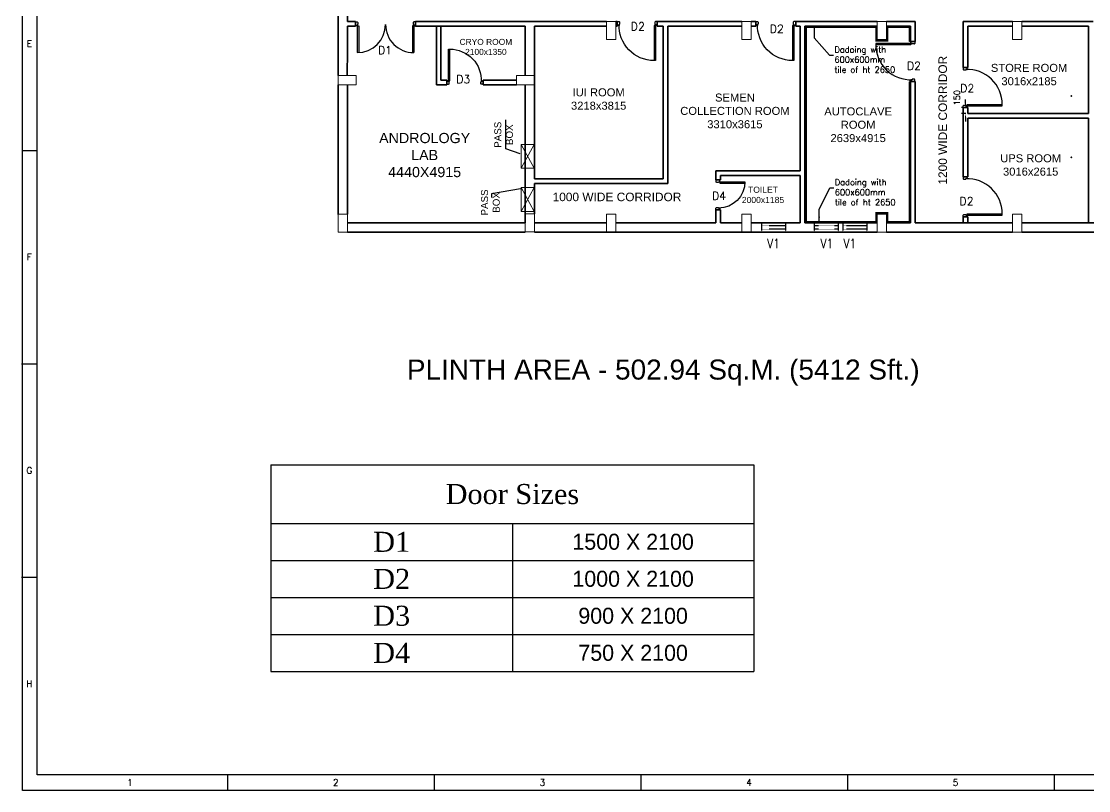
# Model space of a CAD drawing. Extents: x 2733443 to 3206532, y -1516114 to -1264405.
# Drawn here: x 2733443 to 2760105, y -1389320 to -1370105 of the extents above; entities that cross this region are included whole.
import ezdxf
from ezdxf.enums import TextEntityAlignment as Align

# ---------------------------------------------------------------- set-up
doc = ezdxf.new("R2010")
doc.units = 0
doc.header["$MEASUREMENT"] = 0
doc.linetypes.add('1', pattern=[0, 0, 0])
doc.linetypes.add('HIDDEN', pattern=[0.375, 0.25, -0.125])
doc.layers.get('0').update_dxf_attribs({"color": 250, "linetype": '1'})
for name, color, linetype, lineweight in [('Column', 162, 'Continuous', 13), ('WALL', 7, '1', 35), ('WIN', 151, 'Continuous', 9)]:
    doc.layers.add(name, color=color, linetype=linetype, lineweight=lineweight)
for name, color, linetype in [('DADO', 10, '1'), ('Dimensions', 10, '1'), ('DOOR', 40, 'Continuous'), ('TEXT', 5, '1'), ('TITLE', 7, 'Continuous'), ('V1', 7, 'Continuous')]:
    doc.layers.add(name, color=color, linetype=linetype)
doc.styles.add('ARIAL', font='arial.ttf')
doc.styles.add('ROMANS', font='romans.shx')
doc.dimstyles.new('Measurements', dxfattribs={"dimscale": 0, "dimtxt": 150, "dimasz": 100, "dimexe": 100, "dimexo": 50, "dimgap": 25, "dimtad": 0, "dimdec": 0, "dimzin": 0, "dimdsep": 46, "dimtxsty": 'ROMANS', "dimcen": 10, "dimdle": 100, "dimclrd": 256, "dimclre": 256, "dimclrt": 5, "dimadec": 0, "dimazin": 0, "dimtfac": 1, "dimtdec": 0, "dimtofl": 0, "dimtmove": 1, "dimatfit": 3, "dimfxl": 1, "dimfrac": 2, "dimtolj": 1, "dimtzin": 0, "dimarcsym": 0})
doc.dimstyles.new('TEXT', dxfattribs={"dimscale": 0, "dimtxt": 500, "dimasz": 100, "dimexe": 75, "dimexo": 100, "dimgap": 50, "dimtad": 0, "dimdec": 0, "dimzin": 0, "dimdsep": 46, "dimtxsty": 'ARIAL', "dimblk": 'OBLIQUE', "dimcen": 0.09, "dimdle": 100, "dimclrd": 256, "dimclre": 256, "dimclrt": 6, "dimadec": 0, "dimazin": 0, "dimtfac": 1, "dimtdec": 0, "dimtofl": 0, "dimtmove": 2, "dimatfit": 3, "dimfxl": 1, "dimfrac": 2, "dimtolj": 1, "dimtzin": 0, "dimarcsym": 0})

# ---------------------------------------------------------------- blocks, each defined once
blk = doc.blocks.new('_Oblique')
at = {"color": 0, "linetype": 'ByBlock', "lineweight": -2}
blk.add_line((-0.5, -0.5), (0.5, 0.5), dxfattribs=at)
blk = doc.blocks.new('A$C1BA14061')
at = {"layer": 'TITLE', "color": 7}
for p, q in [((0, -140464), (0, 0)), ((203982, -140464), (0, -140464))]:
    blk.add_line(p, q, dxfattribs=at)
at = {"layer": 'TITLE'}
for p, q in [((1204, -139174), (1204, -1290)), ((202692, -139174), (1204, -139174))]:
    blk.add_line(p, q, dxfattribs=at)
at = {"layer": 'TITLE', "color": 0}
for p, q in [((0, -87790), (1204, -87790)), ((-86, -105348), (1204, -105348)), ((-86, -122906), (1204, -122906)), ((16920, -140464), (16920, -139174)), ((33925, -140464), (33925, -139174)), ((50931, -140464), (50931, -139174)), ((67937, -140464), (67937, -139174)), ((84942, -140464), (84942, -139174))]:
    blk.add_line(p, q, dxfattribs=at)
at = {"layer": 'TITLE', "color": 0, "style": 'ROMANS', "width": 1}
for s, p in [('E', (573, -78997)), ('F', (573, -96555)), ('G', (573, -114113)), ('H', (573, -131671)), ('1', (8852, -139799)), ('2', (25785, -139799)), ('3', (42791, -139799)), ('4', (59796, -139799)), ('5', (76802, -139799))]:
    blk.add_text(s, height=535, dxfattribs=at).set_placement(p, align=Align.MIDDLE)
blk = doc.blocks.new('A$C19B8274B')
at = {"layer": 'DOOR'}
for p, q in [((-45, 925), (-80, 925)), ((-80, 50), (-80, 925)), ((-45, 50), (-45, 925)), ((-45, 50), (-80, 50)), ((-955, -50), (-955, -47.5)), ((-940, -35), (-942.5, -35)), ((-60, -35), (-57.5, -35)), ((-45, -50), (-45, -47.5))]:
    blk.add_line(p, q, dxfattribs=at)
for points in [[(-940, 15), (-955, 15), (-955, 50), (-1000, 50), (-1000, -50), (-955, -50)], [(-940, -35), (-940, 15)], [(-60, 15), (-45, 15), (-45, 50), (0, 50), (0, -50), (-45, -50)], [(-60, -35), (-60, 15)]]:
    blk.add_lwpolyline(points, dxfattribs=at)
at = {"layer": 'DOOR', "color": 145}
blk.add_arc((-80, 50), 875, 90, 182.29244, dxfattribs=at)
at = {"layer": 'DOOR'}
for centre, start, end in [((-955, -35), 270, 0), ((-45, -35), 180, 270)]:
    blk.add_arc(centre, 12.5, start, end, dxfattribs=at)
blk = doc.blocks.new('750')
at = {"layer": 'DOOR'}
for p, q in [((-50, 705), (-47.5, 705)), ((-35, 690), (-35, 692.5)), ((-50, 45), (-47.5, 45)), ((-35, 60), (-35, 57.5)), ((50, 45), (50, 80)), ((50, 80), (675, 80)), ((50, 45), (675, 45)), ((675, 45), (675, 80))]:
    blk.add_line(p, q, dxfattribs=at)
for points in [[(15, 690), (15, 705), (50, 705), (50, 750), (-50, 750), (-50, 705)], [(-35, 690), (15, 690)], [(15, 60), (15, 45), (50, 45), (50, 0), (-50, 0), (-50, 45)], [(-35, 60), (15, 60)]]:
    blk.add_lwpolyline(points, dxfattribs=at)
for centre, start, end in [((-35, 705), 180, 270), ((-35, 45), 90, 180)]:
    blk.add_arc(centre, 12.5, start, end, dxfattribs=at)
at = {"layer": 'DOOR', "color": 145}
blk.add_arc((15, 45), 660, 0, 90, dxfattribs=at)
blk = doc.blocks.new('ddoor')
at = {"layer": 'DOOR', "lineweight": 25}
for p, q in [((50, 0), (-50, 0)), ((-50, 0), (-50, -45)), ((50, -45), (50, 0)), ((-50, -45), (-47, -45)), ((-35, -60), (-35, -57)), ((-35, -60), (15, -60)), ((15, -60), (15, -45)), ((15, -45), (50, -45)), ((50, -45), (720, -45)), ((50, -45), (50, -80)), ((50, -80), (720, -80)), ((-50, -1500), (-50, -1455)), ((-50, -1455), (-47, -1455)), ((50, -1500), (-50, -1500)), ((50, -1500), (-50, -1500)), ((-35, -1440), (-35, -1442)), ((-35, -1440), (15, -1440)), ((15, -1440), (15, -1455)), ((15, -1455), (50, -1455)), ((50, -1420), (720, -1420)), ((50, -1455), (50, -1420)), ((50, -1455), (720, -1455)), ((50, -1455), (50, -1500))]:
    blk.add_line(p, q, dxfattribs=at)
for centre, start, end in [((-35, -45), 180, 270), ((-35, -1455), 90, 180)]:
    blk.add_arc(centre, 12.5, start, end, dxfattribs=at)
at = {"layer": 'DOOR', "color": 146, "lineweight": 25, "true_color": 0x105689}
for centre, start, end in [((15, -45), 270, 0), ((15, -1455), 0, 90)]:
    blk.add_arc(centre, 705, start, end, dxfattribs=at)
blk = doc.blocks.new('*T160')
at = {"color": 0, "lineweight": -2}
for p, q in [((0, 0), (12063, 0)), ((0, 0), (0, -1458)), ((12063, 0), (12063, -1458)), ((0, -1458), (12063, -1458)), ((0, -1458), (0, -2382)), ((6032, -1458), (6032, -2382)), ((12063, -1458), (12063, -2382)), ((0, -2382), (12063, -2382)), ((0, -2382), (0, -3307)), ((6032, -2382), (6032, -3307)), ((12063, -2382), (12063, -3307)), ((0, -3307), (12063, -3307)), ((0, -3307), (0, -4231)), ((6032, -3307), (6032, -4231)), ((12063, -3307), (12063, -4231)), ((0, -4231), (12063, -4231)), ((0, -4231), (0, -5156)), ((6032, -4231), (6032, -5156)), ((12063, -4231), (12063, -5156)), ((0, -5156), (12063, -5156))]:
    blk.add_line(p, q, dxfattribs=at)
at = {"color": 0, "attachment_point": 5}
for s, insert, char_height, width in [('{\\fTimes New Roman Greek|b0|i0|c0|p18;Door Sizes}', (6032, -729), 500, 12063.06), ('{\\fTimes New Roman Greek|b0|i0|c0|p18;D1}', (3016, -1920), 500, 6031.47), ('1500 X 2100', (9047, -1920), 400, 6031.47), ('{\\fTimes New Roman Greek|b0|i0|c0|p18;D2}', (3016, -2845), 500, 6031.47), ('1000 X 2100', (9047, -2845), 400, 6031.47), ('{\\fTimes New Roman Greek|b0|i0|c0|p18;D3}', (3016, -3769), 500, 6031.47), ('900 X 2100', (9047, -3769), 400, 6031.47), ('{\\fTimes New Roman Greek|b0|i0|c0|p18;D4}', (3016, -4694), 500, 6031.47), ('750 X 2100', (9047, -4694), 400, 6031.47)]:
    blk.add_mtext(s, dxfattribs=dict(at, insert=insert, char_height=char_height, width=width))
blk = doc.blocks.new('*D186')
at = {"layer": 'Defpoints', "color": 0, "transparency": 16777216}
for p in [(2757086, -1372260), (2757029, -1372410), (2757086, -1372410)]:
    blk.add_point(p, dxfattribs=at)
at = {"layer": 'Dimensions', "lineweight": -2, "transparency": 16777216}
for p, q in [((2757029, -1372160), (2757029, -1372060)), ((2757036, -1372260), (2756929, -1372260)), ((2757036, -1372410), (2756929, -1372410)), ((2757029, -1372510), (2757029, -1372610))]:
    blk.add_line(p, q, dxfattribs=at)
at = {"layer": 'Dimensions', "transparency": 16777216}
for points in [[(2757012, -1372160), (2757046, -1372160), (2757029, -1372260)], [(2757046, -1372510), (2757012, -1372510), (2757029, -1372410)]]:
    blk.add_solid(points, dxfattribs=at)
at = {"layer": 'Dimensions', "color": 5, "transparency": 16777216, "insert": (2756816, -1372014), "char_height": 150, "attachment_point": 5, "rotation": 90, "style": 'ROMANS'}
blk.add_mtext('\\A1;150', dxfattribs=at)

msp = doc.modelspace()

# ---------------------------------------------------------------- linework, layer by layer
at = {"layer": 'Column'}
for points in [[(2748060.3848, -1370109.7761), (2748290.3848, -1370109.7761), (2748290.3848, -1370559.7761), (2748060.3848, -1370559.7761)], [(2751442.0515, -1370109.7761), (2751672.0515, -1370109.7761), (2751672.0515, -1370559.7761), (2751442.0515, -1370559.7761)], [(2754823.7181, -1370109.7761), (2755053.7181, -1370109.7761), (2755053.7181, -1370559.7761), (2754823.7181, -1370559.7761)], [(2758205.3848, -1370109.7761), (2758435.3848, -1370109.7761), (2758435.3848, -1370559.7761), (2758205.3848, -1370559.7761)], [(2741810.4689, -1371459.7761), (2741810.4689, -1371689.7761), (2741360.4689, -1371689.7761), (2741360.4689, -1371459.7761)], [(2746260.3848, -1371459.7761), (2746260.3848, -1371689.7761), (2745810.3848, -1371689.7761), (2745810.3848, -1371459.7761)], [(2741360.4689, -1374919.7761), (2741590.4689, -1374919.7761), (2741590.4689, -1375369.7761), (2741360.4689, -1375369.7761)], [(2746030.3848, -1374914.7761), (2746260.3848, -1374914.7761), (2746260.3848, -1375364.7761), (2746030.3848, -1375364.7761)], [(2748060.3848, -1374919.7761), (2748290.3848, -1374919.7761), (2748290.3848, -1375369.7761), (2748060.3848, -1375369.7761)], [(2751442.0515, -1374919.7761), (2751672.0515, -1374919.7761), (2751672.0515, -1375369.7761), (2751442.0515, -1375369.7761)], [(2754823.7181, -1374919.7761), (2755053.7181, -1374919.7761), (2755053.7181, -1375369.7761), (2754823.7181, -1375369.7761)], [(2758435.3848, -1374919.7761), (2758205.3848, -1374919.7761), (2758205.3848, -1375369.7761), (2758435.3848, -1375369.7761)]]:
    msp.add_lwpolyline(points, close=True, dxfattribs=at)
at = {"layer": 'DADO', "color": 240, "true_color": 0xed1f24}
for p, q in [((2753017.0515, -1370224.7761), (2753042.0515, -1370224.7761)), ((2753042.0515, -1370224.7761), (2753042.0515, -1370249.7761)), ((2754823.7181, -1370224.7761), (2754798.7181, -1370224.7761)), ((2754798.7181, -1370224.7761), (2754798.7181, -1370249.7761)), ((2755053.7181, -1370224.7761), (2755078.7181, -1370224.7761)), ((2755078.7181, -1370224.7761), (2755078.7181, -1370249.7761)), ((2755655.7181, -1370249.7761), (2755630.7181, -1370249.7761)), ((2755655.7181, -1370224.7761), (2755655.7181, -1370249.7761)), ((2754823.7181, -1370559.7761), (2754798.7181, -1370559.7761)), ((2755053.7181, -1370559.7761), (2755053.7181, -1370584.7761)), ((2755655.7181, -1370609.7761), (2755630.7181, -1370609.7761)), ((2755655.7181, -1371609.7761), (2755630.7181, -1371609.7761)), ((2754823.7181, -1374919.7761), (2754823.7181, -1374894.7761)), ((2755053.7181, -1374919.7761), (2755078.7181, -1374919.7761)), ((2753017.0515, -1375139.7761), (2753042.0515, -1375139.7761)), ((2753042.0515, -1375139.7761), (2753042.0515, -1375114.7761)), ((2754798.7181, -1375139.7761), (2754798.7181, -1375114.7761)), ((2754823.7181, -1375139.7761), (2754798.7181, -1375139.7761)), ((2755053.7181, -1375139.7761), (2755078.7181, -1375139.7761)), ((2755078.7181, -1375139.7761), (2755078.7181, -1375114.7761)), ((2755630.7181, -1375139.7761), (2755630.7181, -1375114.7761)), ((2755655.7181, -1375139.7761), (2755630.7181, -1375139.7761))]:
    msp.add_line(p, q, dxfattribs=at)
at = {"layer": 'DADO', "color": 1, "const_width": 50}
msp.add_lwpolyline([(2755630.7181, -1370609.7761), (2755630.7181, -1370249.7761), (2755078.7181, -1370249.7761), (2755078.7181, -1370584.7761), (2754798.7181, -1370584.7761), (2754798.7181, -1370249.7761), (2753042.0515, -1370249.7761), (2753042.0515, -1375114.7761), (2754798.7181, -1375114.7761), (2754798.7181, -1374894.7761), (2755078.7181, -1374894.7761), (2755078.7181, -1375114.7761), (2755630.7181, -1375114.7761), (2755630.7181, -1371609.7761)], dxfattribs=at)
at = {"layer": 'V1', "linetype": 'HIDDEN', "ltscale": 0.5}
for p, q in [((2752533.2403, -1375139.7761), (2751933.2403, -1375139.7761)), ((2751933.2403, -1375139.7761), (2751933.2403, -1375369.7761)), ((2752533.2403, -1375214.7761), (2751933.2403, -1375214.7761)), ((2752533.2403, -1375139.7761), (2752533.2403, -1375369.7761)), ((2753848.3229, -1375139.7761), (2753248.3229, -1375139.7761)), ((2753248.3229, -1375139.7761), (2753248.3229, -1375369.7761)), ((2753848.3229, -1375214.7761), (2753248.3229, -1375214.7761)), ((2753848.3229, -1375139.7761), (2753848.3229, -1375369.7761)), ((2754565.9222, -1375139.7761), (2753965.9222, -1375139.7761)), ((2753965.9222, -1375139.7761), (2753965.9222, -1375369.7761)), ((2754565.9222, -1375214.7761), (2753965.9222, -1375214.7761)), ((2754565.9222, -1375139.7761), (2754565.9222, -1375369.7761)), ((2752533.2403, -1375294.7761), (2751933.2403, -1375294.7761)), ((2752533.2403, -1375369.7761), (2751933.2403, -1375369.7761)), ((2753848.3229, -1375294.7761), (2753248.3229, -1375294.7761)), ((2753848.3229, -1375369.7761), (2753248.3229, -1375369.7761)), ((2754565.9222, -1375294.7761), (2753965.9222, -1375294.7761)), ((2754565.9222, -1375369.7761), (2753965.9222, -1375369.7761))]:
    msp.add_line(p, q, dxfattribs=at)
at = {"layer": 'WALL'}
for p, q in [((2741360.4689, -1368124.7761), (2741360.4689, -1371459.7761)), ((2741590.4689, -1368124.7761), (2741590.4689, -1370109.7761)), ((2741790.4689, -1370109.7761), (2741590.4689, -1370109.7761)), ((2741790.4689, -1370109.7761), (2741790.4689, -1370224.7761)), ((2743290.4689, -1370109.7761), (2743290.4689, -1370224.7761)), ((2745855.4689, -1370109.7761), (2743290.4689, -1370109.7761)), ((2746260.3848, -1370109.7761), (2745855.4689, -1370109.7761)), ((2748060.3848, -1370109.7761), (2746260.3848, -1370109.7761)), ((2748328.3848, -1370109.7761), (2748290.3848, -1370109.7761)), ((2748328.3848, -1370224.7761), (2748328.3848, -1370109.7761)), ((2750260.5564, -1370109.7761), (2749328.3848, -1370109.7761)), ((2749328.3848, -1370224.7761), (2749328.3848, -1370109.7761)), ((2750260.5564, -1370109.7761), (2751442.0515, -1370109.7761)), ((2751787.0515, -1370109.7761), (2751672.0515, -1370109.7761)), ((2751672.0515, -1370109.7761), (2751787.0515, -1370109.7761)), ((2751787.0515, -1370109.7761), (2751787.0515, -1370224.7761)), ((2752811.3848, -1370109.7761), (2752787.0515, -1370109.7761)), ((2752787.0515, -1370224.7761), (2752787.0515, -1370109.7761)), ((2753017.0515, -1370109.7761), (2752811.3848, -1370109.7761)), ((2753167.0515, -1370109.7761), (2753017.0515, -1370109.7761)), ((2754823.7181, -1370109.7761), (2753167.0515, -1370109.7761)), ((2755770.7181, -1370109.7761), (2755053.7181, -1370109.7761)), ((2755770.7181, -1370109.7761), (2755770.7181, -1370609.7761)), ((2756970.7181, -1370109.7761), (2758205.3848, -1370109.7761)), ((2756970.7181, -1370109.7761), (2756970.7181, -1371259.7761)), ((2758435.3848, -1370109.7761), (2759801.5465, -1370109.7761)), ((2759801.5465, -1370109.7761), (2760216.5465, -1370109.7761)), ((2741590.4689, -1370224.7761), (2741590.4689, -1370824.7761)), ((2741790.4689, -1370224.7761), (2741590.4689, -1370224.7761)), ((2744090.4689, -1370224.7761), (2743290.4689, -1370224.7761)), ((2743810.3848, -1371689.7761), (2743810.3848, -1370224.7761)), ((2743925.3848, -1371574.7761), (2743925.3848, -1370224.7761)), ((2745855.4689, -1370224.7761), (2744090.4689, -1370224.7761)), ((2746030.3848, -1370224.7761), (2745855.4689, -1370224.7761)), ((2746030.3848, -1370224.7761), (2746030.3848, -1371459.7761)), ((2746260.3848, -1370224.7761), (2746260.3848, -1373954.7761)), ((2748060.3848, -1370224.7761), (2746260.3848, -1370224.7761)), ((2748328.3848, -1370224.7761), (2748290.3848, -1370224.7761)), ((2749478.3848, -1370224.7761), (2749328.3848, -1370224.7761)), ((2749478.3848, -1370224.7761), (2749478.3848, -1374039.7761)), ((2749593.3848, -1370224.7761), (2749593.3848, -1374154.7761)), ((2750375.5564, -1370224.7761), (2749593.3848, -1370224.7761)), ((2750375.5564, -1370224.7761), (2751442.0515, -1370224.7761)), ((2751787.0515, -1370224.7761), (2751672.0515, -1370224.7761)), ((2752787.0515, -1370224.7761), (2752902.0515, -1370224.7761)), ((2752902.0515, -1370224.7761), (2752902.0515, -1373839.7761)), ((2753167.0515, -1370224.7761), (2753017.0515, -1370224.7761)), ((2753017.0515, -1370224.7761), (2753017.0515, -1372704.7761)), ((2754823.7181, -1370224.7761), (2753167.0515, -1370224.7761)), ((2755053.7181, -1370224.7761), (2755655.7181, -1370224.7761)), ((2755655.7181, -1370224.7761), (2755655.7181, -1370609.7761)), ((2757085.7181, -1370224.7761), (2758205.3848, -1370224.7761)), ((2757085.7181, -1370224.7761), (2757085.7181, -1371259.7761)), ((2758435.3848, -1370224.7761), (2759801.5465, -1370224.7761)), ((2759801.5465, -1370224.7761), (2760101.5465, -1370224.7761)), ((2760101.5465, -1370224.7761), (2760101.5465, -1372409.7761)), ((2755655.7181, -1370609.7761), (2755770.7181, -1370609.7761)), ((2741590.4689, -1370824.7761), (2741585.4689, -1371459.7761)), ((2757085.7181, -1371259.7761), (2756970.7181, -1371259.7761)), ((2741360.4689, -1371689.7761), (2741360.4689, -1374929.4601)), ((2741590.4689, -1371689.7761), (2741590.4689, -1374919.7761)), ((2744075.3848, -1371689.7761), (2743810.3848, -1371689.7761)), ((2744075.3848, -1371574.7761), (2743925.3848, -1371574.7761)), ((2743925.3848, -1371574.7761), (2744075.3848, -1371574.7761)), ((2744075.3848, -1371574.7761), (2744075.3848, -1371689.7761)), ((2744975.3848, -1371574.776), (2744975.3848, -1371689.776)), ((2745810.3848, -1371574.7761), (2744975.3848, -1371574.7761)), ((2744975.3848, -1371689.776), (2745810.3848, -1371689.776)), ((2746030.3848, -1371689.7761), (2746030.3848, -1375139.7761)), ((2755655.7181, -1371609.7761), (2755655.7181, -1375139.7761)), ((2755655.7181, -1371609.7761), (2755770.7181, -1371609.7761)), ((2755770.7181, -1371609.7761), (2755770.7181, -1375139.7761)), ((2756970.7181, -1372259.7761), (2756970.7181, -1373989.7761)), ((2757085.7181, -1372259.7761), (2756970.7181, -1372259.7761)), ((2757085.7181, -1372259.7761), (2757085.7181, -1372409.7761)), ((2757085.7181, -1372409.7761), (2760101.5465, -1372409.7761)), ((2757085.7181, -1372524.7761), (2757085.7181, -1372624.7761)), ((2757085.7181, -1372524.7761), (2760101.5465, -1372524.7761)), ((2760101.5465, -1372524.7761), (2760101.5465, -1372624.7761)), ((2753017.0515, -1372704.7761), (2753017.0515, -1375139.7761)), ((2757085.7181, -1372624.7761), (2757085.7181, -1373989.7761)), ((2760101.5465, -1372624.7761), (2760101.5465, -1375139.7761)), ((2750793.3848, -1373839.7761), (2750793.3848, -1373954.7761)), ((2750793.3848, -1373839.7761), (2752902.0515, -1373839.7761)), ((2750793.3848, -1373849.7761), (2750793.3848, -1374064.7761)), ((2746260.3848, -1373954.7761), (2746260.3848, -1374039.7761)), ((2749478.3848, -1374039.7761), (2746260.3848, -1374039.7761)), ((2746260.3848, -1374154.7761), (2746260.3848, -1374914.7761)), ((2746260.3848, -1374154.7761), (2749593.3848, -1374154.7761)), ((2750793.3848, -1374064.7761), (2750908.3848, -1374064.7761)), ((2750908.3848, -1374064.7761), (2750908.3848, -1373954.7761)), ((2750908.3848, -1373954.7761), (2752902.0515, -1373954.7761)), ((2752902.0515, -1373954.7761), (2752902.0515, -1375139.7761)), ((2757085.7181, -1373989.7761), (2756970.7181, -1373989.7761)), ((2750793.3848, -1375139.7761), (2750793.3848, -1374814.7761)), ((2750793.3848, -1374814.7761), (2750908.3848, -1374814.7761)), ((2750908.3848, -1374814.7761), (2750908.3848, -1375139.7761)), ((2756970.7181, -1374989.7761), (2756970.7181, -1375139.7761)), ((2757085.7181, -1374989.7761), (2756970.7181, -1374989.7761)), ((2757085.7181, -1374989.7761), (2757085.7181, -1375139.7761)), ((2741590.4689, -1375139.7761), (2746030.3848, -1375139.7761)), ((2748060.3848, -1375139.7761), (2746260.3848, -1375139.7761)), ((2750260.5564, -1375139.7761), (2748290.3848, -1375139.7761)), ((2750793.3848, -1375139.7761), (2750260.5564, -1375139.7761)), ((2751442.0515, -1375139.7761), (2750908.3848, -1375139.7761)), ((2752902.0515, -1375139.7761), (2751672.0515, -1375139.7761)), ((2753323.7181, -1375139.7761), (2753017.0515, -1375139.7761)), ((2754823.7181, -1375139.7761), (2753323.7181, -1375139.7761)), ((2755655.7181, -1375139.7761), (2755053.7181, -1375139.7761)), ((2756253.7181, -1375139.7761), (2755770.7181, -1375139.7761)), ((2758205.3848, -1375139.7761), (2756253.7181, -1375139.7761)), ((2760101.5465, -1375139.7761), (2758435.3848, -1375139.7761)), ((2760272.0515, -1375139.7761), (2760000.3848, -1375139.7761)), ((2741590.4689, -1375369.7761), (2746030.3848, -1375369.7761)), ((2754823.7181, -1375369.7761), (2746260.3848, -1375369.7761)), ((2754823.7181, -1375369.7761), (2748290.3848, -1375369.7761)), ((2758205.3848, -1375369.7761), (2755053.7181, -1375369.7761)), ((2758435.3848, -1375369.7761), (2762674.5465, -1375369.7761))]:
    msp.add_line(p, q, dxfattribs=at)
for p in [(2759673.8218, -1371973.1095), (2759673.8218, -1373501.4428)]:
    msp.add_point(p, dxfattribs=at)
at = {"layer": 'WIN', "color": 8, "linetype": 'Continuous'}
for p, q in [((2746257.7447, -1373776.6141), (2745927.7447, -1373177.4309)), ((2745927.7447, -1373776.6141), (2746257.7447, -1373177.4309)), ((2746257.426, -1374853.993), (2745927.426, -1374254.8099)), ((2745927.426, -1374853.993), (2746257.426, -1374254.8099))]:
    msp.add_line(p, q, dxfattribs=at)
at = {"layer": 'WIN', "linetype": 'Continuous'}
for points in [[(2745927.7447, -1373776.6141), (2746257.7447, -1373776.6141), (2746257.7447, -1373177.4309), (2745927.7447, -1373177.4309)], [(2745927.426, -1374853.993), (2746257.426, -1374853.993), (2746257.426, -1374254.8099), (2745927.426, -1374254.8099)]]:
    msp.add_lwpolyline(points, close=True, dxfattribs=at)

# ---------------------------------------------------------------- block references
msp.add_blockref('*T160', (2739678.3669, -1381185.947))
at = {"layer": 'DOOR', "linetype": 'Continuous', "xscale": -1, "rotation": 180}
for p in [(2749328.3848, -1370159.7761), (2752787.0515, -1370159.7761)]:
    msp.add_blockref('A$C19B8274B', p, dxfattribs=at)
at = {"layer": 'DOOR', "linetype": 'Continuous'}
for p, rotation in [((2755713.2181, -1370609.7761), 89.99999999999999), ((2757020.7181, -1372259.7761), 270), ((2757020.7181, -1374989.7761), 270)]:
    msp.add_blockref('A$C19B8274B', p, dxfattribs=dict(at, rotation=rotation))
at = {"layer": 'DOOR', "linetype": 'Continuous', "xscale": -0.9, "yscale": 0.9, "zscale": 0.9}
msp.add_blockref('A$C19B8274B', (2744075.3848, -1371632.2761), dxfattribs=at)
at = {"layer": 'DOOR', "xscale": -1, "rotation": 180}
msp.add_blockref('750', (2750843.3848, -1374064.7761), dxfattribs=at)
at = {"layer": 'TITLE', "xscale": 0.3035552556082519, "yscale": 0.3035553943041123, "zscale": 0.3035553665695551}
msp.add_blockref('A$C1BA14061', (2733468.7939, -1346681.9547), dxfattribs=at)
at = {"layer": 'WALL', "rotation": 270}
msp.add_blockref('ddoor', (2743290.4689, -1370167.2761), dxfattribs=at)

# ---------------------------------------------------------------- texts
at = {"style": 'ROMANS'}
for s, p in [('D2', (2748666.8003, -1370329.8833)), ('D2', (2752138.4183, -1370392.171)), ('D1', (2742351.4923, -1370925.7364)), ('D2', (2755564.9407, -1371316.6122)), ('D3', (2744308.083, -1371651.0155)), ('D2', (2756895.5653, -1371876.6122)), ('D4', (2750695.7823, -1374564.0555)), ('D2', (2756877.4407, -1374696.6122))]:
    msp.add_text(s, height=200, dxfattribs=at).set_placement(p)
at = {"layer": 'DADO', "color": 1, "char_height": 150, "attachment_point": 1, "style": 'ROMANS'}
for insert in [(2753754.5911, -1370737.2291), (2753764.267, -1374049.9304)]:
    msp.add_mtext('Dadoing with \\P600x600mm \\Ptile of ht 2650', dxfattribs=dict(at, insert=insert))
at = {"layer": 'TEXT', "style": 'ARIAL'}
msp.add_text('1200 WIDE CORRIDOR', height=212.5, rotation=90, dxfattribs=at).set_placement((2756630.2789, -1372574.5907), align=Align.BOTTOM_CENTER)
msp.add_text('1000 WIDE CORRIDOR', height=212.5, dxfattribs=at).set_placement((2748322.3463, -1374660.6736), align=Align.BOTTOM_CENTER)
at = {"layer": 'TEXT', "attachment_point": 5, "style": 'ARIAL'}
for s, insert, char_height, width in [('CRYO ROOM 2100x1350', (2745047.1079, -1370744.3874), 150, 2091.40159), ('STORE ROOM\\P3016x2185', (2758617.2977, -1371435.6767), 200, 2061.081547), ('IUI ROOM 3218x3815', (2747864.5977, -1372046.83), 200, 2091.40159), ('SEMEN COLLECTION ROOM 3310x3615', (2751268.4153, -1372343.5078), 200, 2732.422793), ('AUTOCLAVE\\PROOM\\P2639x4915', (2754346.6092, -1372689.1621), 200, 1382.810368), ('ANDROLOGY LAB 4440X4915', (2743518.2986, -1373446.4235), 255, 2454.157572), ('UPS ROOM\\P3016x2615', (2758656.7275, -1373693.6163), 200, 2253.017537), ('TOILET\\P2000x1185', (2751970.2332, -1374440.196), 153, 1626.955662), ('PLINTH AREA - 502.94 Sq.M. (5412 Sft.)', (2749478.892, -1378878.6348), 500, 16142.689333)]:
    msp.add_mtext(s, dxfattribs=dict(at, insert=insert, char_height=char_height, width=width))
at = {"layer": 'TEXT', "linetype": 'Continuous', "char_height": 175, "width": 1149.249659, "attachment_point": 5, "rotation": 90, "style": 'ARIAL'}
for insert in [(2745491.1294, -1372937.8745, -101230.7692), (2745161.3739, -1374629.1642, -101230.7692)]:
    msp.add_mtext('PASS BOX', dxfattribs=dict(at, insert=insert))
at = {"layer": 'V1', "color": 7, "style": 'ROMANS', "width": 0.85}
for p in [(2752234.4785, -1375768.7979), (2753562.457, -1375768.7979), (2754139.2191, -1375768.7979)]:
    msp.add_text('V1', height=230, dxfattribs=at).set_placement(p, align=Align.CENTER)

# ---------------------------------------------------------------- dimensions: what is measured, and where the dimension line sits
at = {"layer": 'Dimensions', "color": 240, "true_color": 0xed1f24}
dim = msp.add_linear_dim(base=(2757028.8428, -1372409.7761), p1=(2757085.7181, -1372259.7761), p2=(2757085.7181, -1372409.7761), angle=90, dimstyle='Measurements', override={"dimscale": 1}, dxfattribs=at)
dim.commit()
dim.dimension.update_dxf_attribs({"geometry": '*D186', "text_midpoint": (2756816.3428, -1372013.8832)})

# ---------------------------------------------------------------- leaders
at = {"layer": 'DADO', "color": 240, "true_color": 0xed1f24, "annotation_type": 0, "has_hookline": 1, "hookline_direction": 0, "text_width": 1757.1429}
for points in [[(2753247.161, -1370233.0544), (2753247.161, -1370518.7588), (2753629.5911, -1370950.2293), (2753729.5911, -1370950.2293)], [(2753376.6595, -1375086.6332), (2753376.6595, -1374800.9288), (2753639.267, -1374261.8592), (2753739.267, -1374261.8592)]]:
    msp.add_leader(points, dimstyle='Measurements', override={"dimscale": 1, "dimgap": 25, "dimtad": 0}, dxfattribs=at)
at = {"layer": 'WIN', "color": 8, "linetype": 'Continuous'}
for points in [[(2745901.2336, -1373415.7497, -101230.7692), (2745548.373, -1373286.3446, -101230.7692), (2745548.373, -1372568.5774, -101230.7692)], [(2745908.3863, -1374286.3134, -101230.7692), (2745186.7311, -1374415.7184, -101230.7692), (2745186.7311, -1374505.4393, -101230.7692)]]:
    msp.add_leader(points, dimstyle='TEXT', override={"dimscale": 1, "dimtxt": 200, "dimasz": 50, "dimfxl": 0.18}, dxfattribs=at)

doc.saveas('drawing.dxf')
